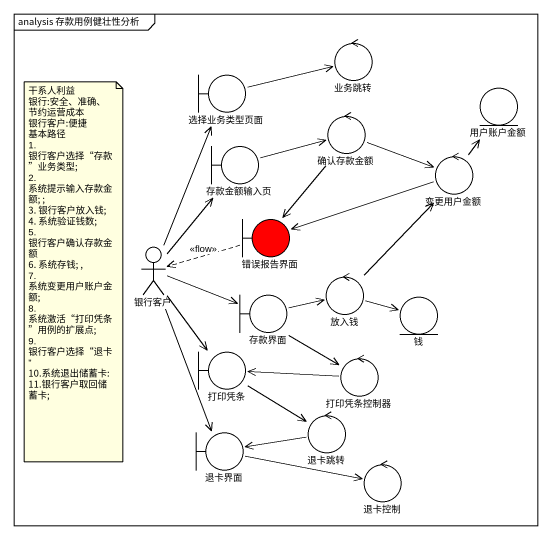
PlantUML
@startuml
mainframe analysis 存款用例健壮性分析
control 业务跳转
boundary 选择业务类型页面
entity 用户账户金额
control 确认存款金额
boundary 存款金额输入页
control 变更用户金额
actor 银行客户
boundary 错误报告界面 #FF0000
control 放入钱
boundary 存款界面
entity 钱
boundary 打印凭条
control 打印凭条控制器
boundary 退卡界面
control 退卡跳转
control 退卡控制
选择业务类型页面 -right-> 业务跳转
确认存款金额 -right-> 变更用户金额
确认存款金额 --> 错误报告界面
存款金额输入页 -right-> 确认存款金额
变更用户金额 -up-> 用户账户金额
变更用户金额 -left-> 错误报告界面
银行客户 -up-> 选择业务类型页面
银行客户 -up-> 存款金额输入页
银行客户 -right-> 存款界面
银行客户 --> 打印凭条
银行客户 --> 退卡界面
错误报告界面 .left.> 银行客户 : <<flow>>
放入钱 -up-> 变更用户金额
放入钱 -right-> 钱
存款界面 -right-> 放入钱
存款界面 --> 打印凭条控制器
打印凭条 --> 退卡跳转
打印凭条控制器 -left-> 打印凭条
退卡界面 -right-> 退卡控制
退卡跳转 -left-> 退卡界面
note as N1
  干系人利益
  银行:安全、准确、节约运营成本
  银行客户:便捷
  基本路径
  1. 银行客户选择“存款”业务类型;
  2. 系统提示输入存款金额; ;
  3. 银行客户放入钱;
  4. 系统验证钱数;
  5. 银行客户确认存款金额
  6. 系统存钱; ,
  7. 系统变更用户账户金额;
  8. 系统激活“打印凭条”用例的扩展点;
  9. 银行客户选择“退卡”
  10.系统退出储蓄卡:
  11.银行客户取回储蓄卡;
end note
@enduml
